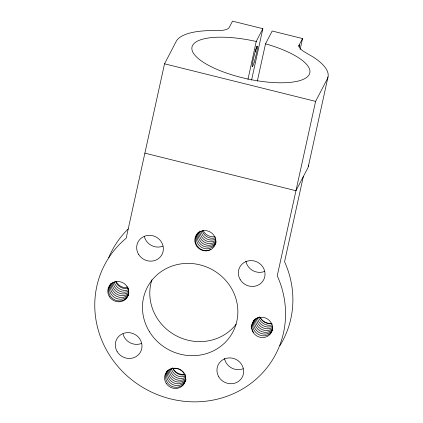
<?xml version="1.0" encoding="UTF-8"?>
<svg xmlns="http://www.w3.org/2000/svg" width="423" height="423" viewBox="0 0 423 423"><rect width="100%" height="100%" fill="white"/><g stroke="black" fill="none" stroke-linecap="round" stroke-linejoin="round"><path stroke-width="0.63" d="M299.013 46.985L299.23 44.896L302.53 38.562L272.19 31.016L265.512 43.839L257.321 81.126M251.553 80.121L262.852 28.695L232.513 21.15L229.324 27.273A24.238 7.725 12.4 0 1 216.951 30.593A78.905 25.147 12.4 0 0 176.264 41.28L164.536 63.804L126.17 238.244A96.518 91.146 27.5 0 0 112.989 360.243A96.518 91.146 27.5 0 0 237.678 391.656A96.518 91.146 27.5 0 0 277.488 276.367L277.239 275.812L315.606 101.372L327.328 78.847A78.937 25.158 12.4 0 0 313.506 57.216L305.818 52.695A24.238 7.725 12.4 0 1 299.056 45.843L299.23 44.896A23.165 1.882 -76 0 0 298.733 45.964M247.957 79.418L256.259 41.364L262.852 28.695M300.129 49.491L302.53 38.562M308.362 166.35L327.999 76.997M303.296 176.645L284.568 261.731L284.816 262.292A96.518 91.146 27.5 0 1 279.894 345.665M164.536 63.804L315.606 101.372M144.899 153.158L295.968 190.725L307.69 168.201A78.937 25.158 12.4 0 0 308.547 165.055M265.512 43.839L267.22 44.32A60.325 19.225 12.4 0 1 294.508 81.798A60.325 19.225 12.4 0 1 195.844 56.259A60.325 19.225 12.4 0 1 256.296 41.491L256.259 41.364M184.793 374.239A10.617 10.025 27.5 0 1 172.796 367.973M264.549 271.45A13.515 12.759 27.5 0 1 245.863 261.113M215.032 236.637A10.617 10.025 27.5 0 1 203.04 230.371M243.167 368.75A13.515 12.759 27.5 0 1 224.481 358.413M128.032 287.561A10.617 10.025 27.5 0 1 116.034 281.295M141.509 343.465A13.515 12.759 27.5 0 1 122.998 333.932M162.892 246.17A13.515 12.759 27.5 0 1 144.38 236.637M236.156 324.219A48.259 45.573 27.5 0 1 176.217 335.762A48.259 45.573 27.5 0 1 151.91 279.809M271.793 323.315A10.617 10.025 27.5 0 1 259.801 317.044M108.711 257.697A96.518 91.146 27.5 0 1 128.248 228.891M215.836 239.043A10.496 10.062 53.2 0 1 200.973 231.138M216.01 240.169A10.496 9.56 10.1 0 1 215.476 240.507A10.496 10.062 53.2 0 1 205.086 240.269A10.496 10.062 53.2 0 1 199.899 230.953M199.011 232.063A10.496 10.062 53.2 0 0 203.891 241.856A10.496 10.062 53.2 0 0 214.561 242.263A10.496 9.56 10.1 0 0 216.079 241.168M215.587 237.774A10.496 10.062 53.2 0 1 202.194 230.651M197.684 233.068A10.496 10.062 53.2 0 0 201.01 244.589A10.496 10.062 53.2 0 0 212.732 245.784A10.496 9.56 10.1 0 0 215.857 242.85M215.989 242.442A10.496 9.56 10.1 0 1 211.812 247.545A10.496 10.062 53.2 0 1 199.37 245.678A10.496 10.062 53.2 0 1 197.546 233.089M216.031 242.056A10.496 9.56 10.1 0 1 213.647 244.023A10.496 10.062 53.2 0 1 202.443 243.241A10.496 10.062 53.2 0 1 198.271 232.55M210.897 249.3A10.496 10.062 53.2 0 1 197.203 245.922A10.496 10.062 53.2 0 1 199.096 231.994M113.1 282.178A10.496 10.237 8.2 0 0 114.723 287.016A10.496 9.385 36.9 0 0 128.745 291.056M128.317 288.407A10.496 9.385 36.9 0 1 116.552 283.5A10.496 10.237 8.2 0 1 115.653 281.781M128.566 289.803A10.496 9.385 36.9 0 1 115.638 285.255A10.496 10.237 8.2 0 1 114.184 281.692M128.835 292.171A10.496 9.385 36.9 0 1 113.803 288.777A10.496 10.237 8.2 0 1 112.174 282.659M110.387 284.224A10.496 10.237 8.2 0 0 111.059 294.054A10.496 9.385 36.9 0 0 120.365 299.235A10.496 9.385 36.9 0 0 128.687 294.281M128.682 294.033A10.496 9.385 36.9 0 1 111.973 292.293A10.496 10.237 8.2 0 1 110.826 283.659M128.819 293.16A10.496 9.385 36.9 0 1 112.888 290.538A10.496 10.237 8.2 0 1 111.318 283.78M126.884 286.625A10.496 9.385 36.9 0 1 124.166 299.854A10.496 9.385 36.9 0 1 110.144 295.814A10.496 10.237 8.2 0 1 110.868 283.822M169.2 369.432A10.496 10.062 53.2 0 0 174.387 378.754A10.496 10.062 53.2 0 0 184.777 378.987A10.496 9.56 10.1 0 0 185.813 378.284M185.692 377.226A10.496 10.062 53.2 0 1 170.183 368.972M185.2 374.678A10.496 10.062 53.2 0 1 172.621 367.994M185.48 376.026A10.496 10.062 53.2 0 1 171.326 368.496M167.545 370.511A10.496 10.062 53.2 0 0 168.227 383.682A10.496 10.062 53.2 0 0 181.113 386.025A10.496 9.56 10.1 0 0 185.676 377.369M167.466 370.374A10.496 10.062 53.2 0 0 169.824 382.635A10.496 10.062 53.2 0 0 182.033 384.264A10.496 9.56 10.1 0 0 185.475 380.816M168.38 369.903A10.496 10.062 53.2 0 0 172.922 380.155A10.496 10.062 53.2 0 0 183.862 380.742A10.496 9.56 10.1 0 0 185.829 379.225M167.714 370.405A10.496 10.062 53.2 0 0 171.479 381.52A10.496 10.062 53.2 0 0 182.948 382.503A10.496 9.56 10.1 0 0 185.332 380.536M185.998 379.732A10.496 9.56 10.1 0 1 185.755 380.282M169.438 369.765A10.496 9.56 10.1 0 1 181.71 370.559M182.213 370.96A10.496 9.56 10.1 0 1 184.291 373.345M184.883 374.44A10.496 9.56 10.1 0 1 185.121 375.005M185.322 375.587A10.496 9.56 10.1 0 1 185.48 376.174M272.565 327.381A10.496 9.385 36.9 0 1 258.03 323.648A10.496 10.237 8.2 0 1 256.38 318.17M272.216 324.875A10.496 9.385 36.9 0 1 259.859 320.126A10.496 10.237 8.2 0 1 258.553 317.192M272.433 326.196A10.496 9.385 36.9 0 1 258.945 321.887A10.496 10.237 8.2 0 1 257.385 317.689M271.936 323.405A10.496 9.385 36.9 0 1 260.774 318.371M255.54 318.651A10.496 10.237 8.2 0 0 257.115 325.409A10.496 9.385 36.9 0 0 272.608 328.433M272.581 329.237A10.496 9.385 36.9 0 1 264.613 335.836A10.496 9.385 36.9 0 1 254.366 330.686A10.496 10.237 8.2 0 1 254.318 319.735M272.528 329.364A10.496 9.385 36.9 0 1 256.195 327.169A10.496 10.237 8.2 0 1 254.725 319.777M272.639 329.681A10.496 9.385 36.9 0 1 255.281 328.925A10.496 10.237 8.2 0 1 254.128 320.29M253.451 332.446A10.496 10.237 8.2 0 1 256.624 318.339M257.776 317.721A10.496 10.237 8.2 0 1 258.379 317.467M258.998 317.25A10.496 10.237 8.2 0 1 259.632 317.07M256.624 46.303A10.49 0.428 -72.6 0 1 256.544 46.816M256.354 47.662A10.49 0.428 -72.6 0 1 256.169 48.391M256.063 48.804A10.49 0.428 -72.6 0 1 255.217 51.812M149.43 331.674A48.259 45.573 27.5 0 0 232.026 333.541A48.259 45.573 27.5 0 0 189.044 263.392A48.259 45.573 27.5 0 0 149.43 331.674M253.319 332.647A10.617 10.025 27.5 0 0 271.455 332.33A10.617 10.025 27.5 0 0 261.366 317.261A10.617 10.025 27.5 0 0 253.319 332.647M166.318 383.571A10.617 10.025 27.5 0 0 184.454 383.254A10.617 10.025 27.5 0 0 174.366 368.184A10.617 10.025 27.5 0 0 166.318 383.571M109.557 296.893A10.617 10.025 27.5 0 0 127.693 296.576A10.617 10.025 27.5 0 0 117.605 281.507A10.617 10.025 27.5 0 0 109.557 296.893M196.558 245.969A10.617 10.025 27.5 0 0 214.694 245.652A10.617 10.025 27.5 0 0 204.605 230.583A10.617 10.025 27.5 0 0 196.558 245.969M218.791 376.856A13.515 12.759 27.5 0 0 241.924 377.713A13.515 12.759 27.5 0 0 230.191 357.911A13.515 12.759 27.5 0 0 218.791 376.856M117.134 351.571A13.515 12.759 27.5 0 0 140.267 352.433A13.515 12.759 27.5 0 0 128.534 332.631A13.515 12.759 27.5 0 0 117.134 351.571M138.522 254.276A13.515 12.759 27.5 0 0 161.649 255.132A13.515 12.759 27.5 0 0 149.916 235.331A13.515 12.759 27.5 0 0 138.522 254.276M240.179 279.555A13.515 12.759 27.5 0 0 263.307 280.412A13.515 12.759 27.5 0 0 251.574 260.61A13.515 12.759 27.5 0 0 240.179 279.555M254.149 62.255A10.617 0.862 -76 0 0 257.443 46.197A10.617 0.862 -76 0 0 252.933 60.975A10.617 0.862 -76 0 0 254.149 62.255"/></g></svg>
